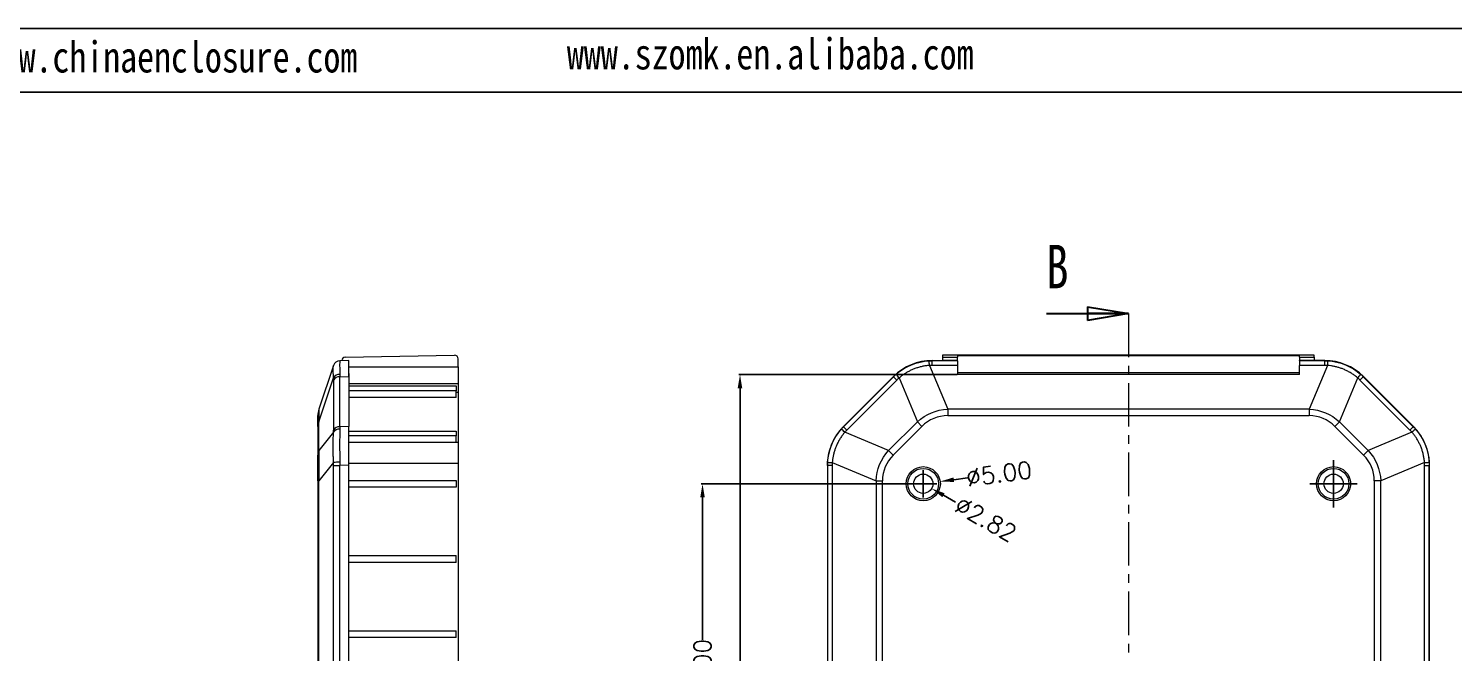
# Model space of a CAD drawing. Header units: inches. Extents: x 1127 to 4647, y 569 to 968.
# Drawn here: x 3497.9 to 3706.3, y 872.8 to 964.1 of the extents above; entities that cross this region are included whole.
import ezdxf

# ---------------------------------------------------------------- set-up
doc = ezdxf.new("R2010")
doc.units = ezdxf.units.IN
doc.linetypes.add('CENTER', pattern=[10.16, 6.35, -1.27, 1.27, -1.27])
doc.layers.add('10', color=7, linetype='Continuous')
doc.layers.add('文字', color=81, linetype='Continuous')
doc.styles.add('SLDTEXTSTYLE0', font='TXT', dxfattribs={"width": 0.75})
doc.styles.get("Standard").update_dxf_attribs({"font": 'txt', "bigfont": 'gbcbig.shx'})
doc.styles.add('宋体', font='', dxfattribs={"width": 0.8, "height": 3.5})
doc.styles.get('宋体').set_extended_font_data('SimSun')
doc.dimstyles.new('2.5', dxfattribs={"dimtxt": 2.5, "dimasz": 2, "dimexe": 0.18, "dimexo": 0.0625, "dimgap": 0.09, "dimtad": 0, "dimzin": 0, "dimdsep": 46, "dimtxsty": 'Standard', "dimcen": 2, "dimadec": 0, "dimazin": 0, "dimtfac": 1, "dimtofl": 0, "dimtmove": 0, "dimatfit": 3, "dimfxl": 1, "dimtolj": 1, "dimtzin": 0, "dimarcsym": 0})

# ---------------------------------------------------------------- blocks, each defined once
blk = doc.blocks.new('SW_CENTERMARKSYMBOL_26')
at = {"layer": '10', "color": 0}
for p, q in [((0, 2.5), (0, 3.45)), ((0, 0), (0, 2.5)), ((-2.5, 0), (-3.45, 0)), ((0, 0), (-2.5, 0)), ((0, 0), (0, -2.5)), ((0, 0), (2.5, 0)), ((2.5, 0), (3.45, 0)), ((0, -2.5), (0, -3.45))]:
    blk.add_line(p, q, dxfattribs=at)
blk = doc.blocks.new('_CLOSED')
at = {"color": 0, "linetype": 'ByBlock', "lineweight": -2}
for p, q in [((-1, 0.166667), (0, 0)), ((-1, 0.166667), (-1, -0.166667)), ((0, 0), (-1, -0.166667)), ((0, 0), (-1, 0))]:
    blk.add_line(p, q, dxfattribs=at)
blk = doc.blocks.new('*D187')
at = {"color": 0, "lineweight": -2}
for p, q in [((3628.76, 895.48), (3628.76, 899.48)), ((3635.21, 898.33), (3633.22, 898.07)), ((3626.76, 897.48), (3630.76, 897.48)), ((1444.45, 822.33), (1444.45, 781.38)), ((1534.37, 822.33), (1534.37, 781.38)), ((1446.45, 781.56), (1484.32, 781.56)), ((1532.37, 781.56), (1494.5, 781.56))]:
    blk.add_line(p, q, dxfattribs=at)
at = {"color": 0}
for points in [[(3633.18, 898.4), (3633.27, 897.74), (3631.24, 897.81)], [(1446.45, 781.9), (1446.45, 781.23), (1444.45, 781.56)], [(1532.37, 781.9), (1532.37, 781.23), (1534.37, 781.56)]]:
    blk.add_solid(points, dxfattribs=at)
at = {"layer": 'Defpoints', "color": 0}
for p in [(3626.28, 897.15), (3631.24, 897.81), (1444.45, 822.39), (1534.37, 822.39), (1534.37, 781.56)]:
    blk.add_point(p, dxfattribs=at)
at = {"color": 0, "insert": (3639.84, 898.94), "char_height": 2.5, "attachment_point": 5, "rotation": 7.5285}
blk.add_mtext('\\A1;∅5.00', dxfattribs=at)
at = {"color": 0, "insert": (1489.41, 781.56), "char_height": 2.5, "attachment_point": 5}
blk.add_mtext('\\A1;89.93', dxfattribs=at)
blk = doc.blocks.new('*D188')
at = {"color": 0, "lineweight": -2}
for p, q in [((3628.76, 895.48), (3628.76, 899.48)), ((3626.76, 897.48), (3630.76, 897.48)), ((3633.47, 894.81), (3631.73, 895.8)), ((1466.91, 816.91), (1466.91, 791.4)), ((1511.91, 816.91), (1511.91, 791.4)), ((1468.91, 791.58), (1484.74, 791.58)), ((1509.91, 791.58), (1494.08, 791.58))]:
    blk.add_line(p, q, dxfattribs=at)
at = {"color": 0}
for points in [[(3631.89, 896.09), (3631.56, 895.51), (3629.99, 896.78)], [(1468.91, 791.91), (1468.91, 791.24), (1466.91, 791.58)], [(1509.91, 791.91), (1509.91, 791.24), (1511.91, 791.58)]]:
    blk.add_solid(points, dxfattribs=at)
at = {"layer": 'Defpoints', "color": 0}
for p in [(3627.54, 898.17), (3629.99, 896.78), (1466.91, 816.97), (1511.91, 816.97), (1511.91, 791.58)]:
    blk.add_point(p, dxfattribs=at)
at = {"color": 0, "insert": (3637.9, 892.3), "char_height": 2.5, "attachment_point": 5, "rotation": 330.4525}
blk.add_mtext('\\A1;∅2.82', dxfattribs=at)
at = {"color": 0, "insert": (1489.41, 791.58), "char_height": 2.5, "attachment_point": 5}
blk.add_mtext('\\A1;45.00', dxfattribs=at)
blk = doc.blocks.new('*D198')
at = {"color": 0, "lineweight": -2}
for p, q in [((3633.7, 913.45), (3601.79, 913.45)), ((3601.97, 911.45), (3601.97, 847.99)), ((1466.91, 864.97), (1466.91, 868.97)), ((1464.91, 866.97), (1468.91, 866.97)), ((1477.42, 859), (1469.54, 864.98)), ((3601.97, 773.5), (3601.97, 836.97)), ((3633.7, 771.5), (3601.79, 771.5))]:
    blk.add_line(p, q, dxfattribs=at)
at = {"color": 0}
for points in [[(3601.63, 911.45), (3602.3, 911.45), (3601.97, 913.45)], [(1469.74, 865.24), (1469.34, 864.71), (1467.94, 866.18)], [(3601.63, 773.5), (3602.3, 773.5), (3601.97, 771.5)]]:
    blk.add_solid(points, dxfattribs=at)
at = {"layer": 'Defpoints', "color": 0}
for p in [(3601.97, 913.45), (3633.76, 913.45), (1465.87, 867.76), (1467.94, 866.18), (3633.76, 771.5)]:
    blk.add_point(p, dxfattribs=at)
at = {"color": 0, "char_height": 2.5, "attachment_point": 5}
for s, insert, rotation in [('\\A1;∅2.60', (1481.3, 856.05), 322.8069), ('\\A1;141.95', (3601.97, 842.48), 90)]:
    blk.add_mtext(s, dxfattribs=dict(at, insert=insert, rotation=rotation))
blk = doc.blocks.new('*D199')
at = {"color": 0, "lineweight": -2}
for p, q in [((1459.41, 929.97), (1459.41, 933.97)), ((1465.56, 934.07), (1463.67, 933.43)), ((1457.41, 931.97), (1461.41, 931.97)), ((3540.25, 792.03), (3540.25, 763.09)), ((3560.75, 792.03), (3560.75, 763.09)), ((3542.25, 763.27), (3545.83, 763.27)), ((3558.75, 763.27), (3555.17, 763.27))]:
    blk.add_line(p, q, dxfattribs=at)
at = {"color": 0}
for points in [[(1463.56, 933.74), (1463.78, 933.11), (1461.78, 932.78)], [(3542.25, 763.6), (3542.25, 762.94), (3540.25, 763.27)], [(3558.75, 763.6), (3558.75, 762.94), (3560.75, 763.27)]]:
    blk.add_solid(points, dxfattribs=at)
at = {"layer": 'Defpoints', "color": 0}
for p in [(1461.78, 932.78), (1457.04, 931.16), (3540.25, 792.09), (3560.75, 792.09), (3560.75, 763.27)]:
    blk.add_point(p, dxfattribs=at)
at = {"color": 0, "insert": (1469.98, 935.58), "char_height": 2.5, "attachment_point": 5, "rotation": 18.863}
blk.add_mtext('\\A1;∅5.00', dxfattribs=at)
at = {"color": 0, "insert": (3550.5, 763.27), "char_height": 2.5, "attachment_point": 5}
blk.add_mtext('\\A1;20.50', dxfattribs=at)
blk = doc.blocks.new('*D200')
at = {"color": 0, "lineweight": -2}
for p, q in [((1459.41, 929.97), (1459.41, 933.97)), ((1457.41, 931.97), (1461.41, 931.97)), ((1464.88, 928.95), (1463.13, 929.92)), ((3636.26, 782.42), (3636.26, 751.87)), ((3681.26, 782.42), (3681.26, 751.87)), ((3638.26, 752.05), (3654.09, 752.05)), ((3679.26, 752.05), (3663.44, 752.05))]:
    blk.add_line(p, q, dxfattribs=at)
at = {"color": 0}
for points in [[(1463.29, 930.21), (1462.96, 929.62), (1461.38, 930.88)], [(3638.26, 752.38), (3638.26, 751.72), (3636.26, 752.05)], [(3679.26, 752.38), (3679.26, 751.72), (3681.26, 752.05)]]:
    blk.add_solid(points, dxfattribs=at)
at = {"layer": 'Defpoints', "color": 0}
for p in [(1457.44, 933.06), (1461.38, 930.88), (3636.26, 782.48), (3681.26, 782.48), (3681.26, 752.05)]:
    blk.add_point(p, dxfattribs=at)
at = {"color": 0, "insert": (1469.33, 926.49), "char_height": 2.5, "attachment_point": 5, "rotation": 331.0628}
blk.add_mtext('\\A1;∅4.49', dxfattribs=at)
at = {"color": 0, "insert": (3658.76, 752.05), "char_height": 2.5, "attachment_point": 5}
blk.add_mtext('\\A1;45.00', dxfattribs=at)
blk = doc.blocks.new('*D201')
at = {"color": 0, "lineweight": -2}
for p, q in [((1459.41, 929.97), (1459.41, 933.97)), ((1457.41, 931.97), (1461.41, 931.97)), ((1463.68, 925.17), (1461.14, 929.22)), ((3631.76, 793.55), (3631.76, 798.04)), ((3633.76, 797.86), (3653.13, 797.86)), ((3682.26, 797.86), (3662.89, 797.86)), ((3684.26, 796.63), (3684.26, 798.04))]:
    blk.add_line(p, q, dxfattribs=at)
at = {"color": 0}
for points in [[(1461.42, 929.39), (1460.85, 929.04), (1460.07, 930.91)], [(3633.76, 798.19), (3633.76, 797.52), (3631.76, 797.86)], [(3682.26, 798.19), (3682.26, 797.52), (3684.26, 797.86)]]:
    blk.add_solid(points, dxfattribs=at)
at = {"layer": 'Defpoints', "color": 0}
for p in [(1458.74, 933.03), (1460.07, 930.91), (3684.26, 797.86), (3684.26, 796.57), (3631.76, 793.49)]:
    blk.add_point(p, dxfattribs=at)
at = {"color": 0, "insert": (1466.27, 921.04), "char_height": 2.5, "attachment_point": 5, "rotation": 302.1068}
blk.add_mtext('\\A1;∅2.50', dxfattribs=at)
at = {"color": 0, "insert": (3658.01, 797.86), "char_height": 2.5, "attachment_point": 5}
blk.add_mtext('\\A1;52.50', dxfattribs=at)
blk = doc.blocks.new('*D207')
at = {"color": 0, "lineweight": -2}
for p, q in [((3628.7, 897.48), (3596.31, 897.48)), ((3596.49, 895.48), (3596.49, 874.65)), ((3596.49, 844.48), (3596.49, 865.31)), ((3628.7, 842.48), (3596.31, 842.48)), ((4576.56, 783.58), (4598.41, 783.58)), ((4598.23, 781.58), (4598.23, 763.05)), ((4598.23, 735.58), (4598.23, 754.12)), ((4576.56, 733.58), (4598.41, 733.58))]:
    blk.add_line(p, q, dxfattribs=at)
at = {"color": 0}
for points in [[(3596.16, 895.48), (3596.82, 895.48), (3596.49, 897.48)], [(3596.16, 844.48), (3596.82, 844.48), (3596.49, 842.48)], [(4597.9, 781.58), (4598.56, 781.58), (4598.23, 783.58)], [(4597.9, 735.58), (4598.56, 735.58), (4598.23, 733.58)]]:
    blk.add_solid(points, dxfattribs=at)
at = {"layer": 'Defpoints', "color": 0}
for p in [(3596.49, 897.48), (3628.76, 897.48), (3628.76, 842.48), (4576.5, 783.58), (4598.23, 783.58), (4576.5, 733.58)]:
    blk.add_point(p, dxfattribs=at)
at = {"color": 0, "char_height": 2.5, "attachment_point": 5, "rotation": 90}
for s, insert in [('\\A1;55.00', (3596.49, 869.98)), ('\\A1;50.00', (4598.23, 758.58))]:
    blk.add_mtext(s, dxfattribs=dict(at, insert=insert))

msp = doc.modelspace()

# ---------------------------------------------------------------- linework, layer by layer
for p, q in [((3289.505, 964.052), (3842.625, 964.052)), ((3303.818, 954.74), (3833.314, 954.74))]:
    msp.add_line(p, q)
at = {"color": 7, "linetype": 'Continuous', "lineweight": 30}
msp.add_line((3646.763, 922.352), (3658.763, 922.352), dxfattribs=at)
at = {"color": 1, "linetype": 'CENTER', "lineweight": 0}
msp.add_line((3658.763, 922.352), (3658.763, 760.781), dxfattribs=at)
at = {"color": 7, "linetype": 'Continuous', "lineweight": 15}
for p, q in [((3542.523, 914.779), (3540.403, 908.38)), ((3544.75, 915.499), (3543.459, 915.477)), ((3543.75, 915.482), (3543.75, 915.491)), ((3544.242, 915.991), (3560.242, 916.27)), ((3544.75, 913.157), (3544.75, 915.499)), ((3560.75, 914.579), (3560.75, 915.77)), ((3629.67, 914.779), (3632.343, 908.38)), ((3630.058, 915.499), (3630.08, 915.477)), ((3630.058, 915.499), (3631.579, 915.499)), ((3630.08, 914.791), (3630.08, 915.477)), ((3633.763, 915.477), (3630.08, 915.477)), ((3633.763, 914.791), (3630.08, 914.791)), ((3685.948, 916.27), (3631.579, 916.27)), ((3631.579, 916.27), (3631.579, 915.991)), ((3631.579, 915.991), (3633.763, 915.991)), ((3631.579, 915.991), (3631.579, 915.491)), ((3631.579, 915.491), (3631.579, 915.482)), ((3633.763, 915.491), (3631.579, 915.491)), ((3633.763, 915.482), (3631.579, 915.482)), ((3633.763, 916.252), (3683.763, 916.252)), ((3633.763, 916.252), (3633.763, 915.991)), ((3633.763, 915.491), (3633.763, 915.991)), ((3633.763, 915.491), (3633.763, 915.482)), ((3633.763, 915.477), (3633.763, 915.482)), ((3633.763, 915.477), (3633.763, 914.791)), ((3633.763, 914.791), (3633.763, 913.452)), ((3683.763, 915.991), (3683.763, 916.252)), ((3683.763, 915.991), (3685.948, 915.991)), ((3683.763, 915.991), (3683.763, 915.491)), ((3685.948, 915.491), (3683.763, 915.491)), ((3683.763, 915.491), (3683.763, 915.482)), ((3685.948, 915.482), (3683.763, 915.482)), ((3683.763, 915.477), (3683.763, 915.482)), ((3687.446, 915.477), (3683.763, 915.477)), ((3683.763, 915.477), (3683.763, 914.791)), ((3683.763, 913.452), (3683.763, 914.791)), ((3687.446, 914.791), (3683.763, 914.791)), ((3687.857, 914.779), (3685.183, 908.38)), ((3685.948, 915.991), (3685.948, 916.27)), ((3685.948, 915.991), (3685.948, 915.491)), ((3687.469, 915.499), (3685.948, 915.499)), ((3685.948, 915.482), (3685.948, 915.491)), ((3687.469, 915.499), (3687.446, 915.477)), ((3687.446, 915.477), (3687.446, 914.791)), ((3540.402, 906.54), (3542.524, 912.945)), ((3543.453, 913.134), (3544.75, 913.157)), ((3543.453, 905.818), (3543.453, 913.134)), ((3544.75, 914.579), (3560.75, 914.579)), ((3544.75, 913.157), (3544.75, 905.84)), ((3560.75, 914.579), (3560.75, 912.079)), ((3617.085, 905.84), (3624.402, 913.157)), ((3624.424, 913.134), (3617.108, 905.818)), ((3624.402, 913.157), (3624.424, 913.134)), ((3624.424, 913.134), (3624.909, 912.649)), ((3625.224, 912.945), (3627.9, 906.54)), ((3633.763, 913.744), (3683.763, 913.744)), ((3683.763, 913.452), (3633.763, 913.452)), ((3689.626, 906.54), (3692.302, 912.945)), ((3693.102, 913.134), (3692.617, 912.649)), ((3693.102, 913.134), (3693.125, 913.157)), ((3700.419, 905.818), (3693.102, 913.134)), ((3693.125, 913.157), (3700.441, 905.84)), ((3542.529, 912.649), (3542.529, 905.333)), ((3560.75, 912.079), (3544.75, 912.079)), ((3544.75, 911.796), (3560.45, 911.796)), ((3560.45, 911.089), (3544.75, 911.089)), ((3560.45, 911.796), (3560.45, 911.089)), ((3560.45, 910.113), (3560.45, 911.089)), ((3560.75, 910.82), (3560.45, 910.82)), ((3560.75, 910.82), (3560.75, 903.503)), ((3617.593, 905.333), (3624.909, 912.649)), ((3692.617, 912.649), (3699.934, 905.333)), ((3560.45, 910.113), (3544.75, 910.113)), ((3540.377, 908.287), (3540.367, 908.266)), ((3540.393, 908.324), (3540.389, 908.314)), ((3540.402, 902.342), (3540.402, 906.54)), ((3627.9, 906.54), (3623.702, 902.342)), ((3627.9, 906.54), (3628.566, 905.874)), ((3632.343, 908.38), (3632.343, 907.437)), ((3685.183, 908.38), (3632.343, 908.38)), ((3632.343, 907.437), (3685.183, 907.437)), ((3685.183, 908.38), (3685.183, 907.437)), ((3689.626, 906.54), (3688.961, 905.874)), ((3693.824, 902.342), (3689.626, 906.54)), ((3540.25, 905.874), (3540.25, 901.676)), ((3542.524, 905.018), (3540.402, 902.342)), ((3544.75, 905.84), (3543.453, 905.818)), ((3544.75, 900.184), (3544.75, 905.84)), ((3544.75, 905.186), (3560.45, 905.186)), ((3560.45, 904.479), (3544.75, 904.479)), ((3560.45, 905.186), (3560.45, 904.479)), ((3560.45, 903.503), (3560.45, 904.479)), ((3617.108, 905.818), (3617.085, 905.84)), ((3617.108, 905.818), (3617.593, 905.333)), ((3623.702, 902.342), (3617.297, 905.018)), ((3624.368, 901.676), (3628.566, 905.874)), ((3688.961, 905.874), (3693.159, 901.676)), ((3700.229, 905.018), (3693.824, 902.342)), ((3700.419, 905.818), (3699.934, 905.333)), ((3700.441, 905.84), (3700.419, 905.818)), ((3560.45, 903.503), (3544.75, 903.503)), ((3560.75, 903.503), (3560.45, 903.503)), ((3623.702, 902.342), (3624.368, 901.676)), ((3693.824, 902.342), (3693.159, 901.676)), ((3542.523, 900.572), (3540.403, 897.899)), ((3542.527, 900.161), (3543.459, 900.161)), ((3542.527, 784.796), (3542.527, 900.161)), ((3544.75, 900.184), (3543.459, 900.161)), ((3543.459, 784.796), (3543.459, 900.161)), ((3560.75, 900.463), (3544.75, 900.463)), ((3544.75, 784.773), (3544.75, 900.184)), ((3560.75, 900.463), (3560.75, 784.494)), ((3614.742, 900.184), (3614.765, 900.161)), ((3614.742, 900.184), (3614.742, 784.773)), ((3615.45, 900.161), (3614.765, 900.161)), ((3614.765, 900.161), (3614.765, 784.796)), ((3615.45, 900.161), (3615.45, 784.796)), ((3615.462, 900.572), (3621.861, 897.899)), ((3702.064, 900.572), (3695.665, 897.899)), ((3702.076, 784.796), (3702.076, 900.161)), ((3702.076, 900.161), (3702.761, 900.161)), ((3702.784, 900.184), (3702.761, 900.161)), ((3702.761, 784.796), (3702.761, 900.161)), ((3702.784, 784.773), (3702.784, 900.184)), ((3540.25, 897.899), (3540.25, 787.059)), ((3540.403, 897.899), (3540.25, 897.899)), ((3540.403, 787.059), (3540.403, 897.899)), ((3544.75, 897.979), (3560.45, 897.979)), ((3560.45, 896.979), (3544.75, 896.979)), ((3560.45, 897.979), (3560.45, 896.979)), ((3621.861, 897.899), (3621.861, 787.059)), ((3621.861, 897.899), (3622.805, 897.899)), ((3622.805, 787.059), (3622.805, 897.899)), ((3694.721, 897.899), (3694.721, 787.059)), ((3695.665, 897.899), (3694.721, 897.899)), ((3695.665, 787.059), (3695.665, 897.899)), ((3544.75, 886.979), (3560.45, 886.979)), ((3560.45, 885.979), (3544.75, 885.979)), ((3560.45, 885.979), (3560.45, 886.979)), ((3544.75, 875.979), (3560.45, 875.979)), ((3560.45, 874.979), (3560.45, 875.979)), ((3560.45, 874.979), (3544.75, 874.979))]:
    msp.add_line(p, q, dxfattribs=at)
for centre, radius in [((3628.763, 897.479), 2.5), ((3628.763, 897.479), 2.247), ((3628.763, 897.479), 1.409), ((3688.763, 897.479), 2.5), ((3688.763, 897.479), 2.247), ((3688.763, 897.479), 1.409)]:
    msp.add_circle(centre, radius, dxfattribs=at)
for centre, radius, start, end in [((3543.47, 914.465), 0.998, 90.95108, 161.63531), ((3543.476, 914.477), 1, 91, 161.66713), ((3544.25, 915.491), 0.5, 91, 180), ((3560.25, 915.77), 0.5, 0, 91), ((3621.643, 914.435), 8.034, 2.45871, 7.35322), ((3695.883, 914.435), 8.034, 172.64678, 177.54129), ((3543.42, 912.449), 1.024, 88.35802, 151.01537), ((3543.398, 912.115), 1.02, 86.8988, 148.44831), ((3630.988, 918.202), 7.801, 217.32641, 222.37171), ((3686.539, 918.202), 7.801, 317.62829, 322.67359), ((3543.25, 907.437), 3, 161.66713, 180), ((3541.818, 905.867), 1.567, 154.59552, 179.75462), ((3543.366, 904.441), 1.021, 85.33253, 145.55789), ((3543.398, 904.799), 1.02, 86.8988, 148.44831), ((3612.039, 899.254), 7.801, 47.62829, 52.67359), ((3705.487, 899.254), 7.801, 127.32641, 132.37171), ((3541.818, 901.669), 1.567, 154.59552, 179.75462), ((3543.464, 893.054), 7.577, 90.07834, 97.13556), ((3615.807, 908.599), 8.034, 262.64678, 267.54129), ((3701.719, 908.599), 8.034, 272.45871, 277.35322)]:
    msp.add_arc(centre, radius, start, end, dxfattribs=at)
for centre, major_axis, start_param, end_param in [((3630.06, 907.498), (-5.659, 5.659), 5.4979394, 6.2831853), ((3687.466, 907.498), (-5.659, -5.659), 3.1415927, 3.9268385), ((3622.744, 900.182), (5.659, -5.659), 3.1415927, 3.9268385), ((3694.783, 900.182), (5.659, 5.659), 5.4979394, 6.2831853)]:
    msp.add_ellipse(centre, major_axis=major_axis, ratio=0.9996955, start_param=start_param, end_param=end_param, dxfattribs=at)
for points, knots in [([(3542.524, 912.945), (3542.522, 913.003), (3542.517, 913.121), (3542.511, 913.287), (3542.506, 913.445), (3542.501, 913.595), (3542.497, 913.737), (3542.494, 913.87), (3542.492, 913.996), (3542.49, 914.113), (3542.49, 914.25), (3542.491, 914.397), (3542.495, 914.54), (3542.502, 914.651), (3542.511, 914.735), (3542.519, 914.764), (3542.523, 914.779)], [0, 0, 0, 0, 0.0559052, 0.1115833, 0.1670941, 0.2224979, 0.2778552, 0.3332268, 0.3886733, 0.4442553, 0.5000326, 0.6003031, 0.7000813, 0.7997206, 0.899576, 1, 1, 1, 1]), ([(3542.523, 914.779), (3542.524, 914.783), (3542.526, 914.79), (3542.527, 914.791), (3542.527, 914.791)], [0, 0, 0, 0, 0.49998158, 1, 1, 1, 1]), ([(3629.67, 914.779), (3629.579, 914.772), (3629.398, 914.757), (3629.127, 914.722), (3628.859, 914.679), (3628.593, 914.626), (3628.33, 914.564), (3628.068, 914.492), (3627.809, 914.411), (3627.552, 914.321), (3627.231, 914.195), (3626.851, 914.023), (3626.418, 913.795), (3626.003, 913.539), (3625.602, 913.258), (3625.35, 913.049), (3625.224, 912.945)], [0, 0, 0, 0, 0.0558866, 0.1115503, 0.1670509, 0.222449, 0.2778052, 0.3331804, 0.3886355, 0.444231, 0.500027, 0.6002676, 0.7000321, 0.7996734, 0.8995455, 1, 1, 1, 1]), ([(3629.611, 915.463), (3629.689, 915.467), (3629.845, 915.475), (3630.002, 915.476), (3630.08, 915.477)], [0, 0, 0, 0, 0.4999361, 1, 1, 1, 1]), ([(3630.08, 914.791), (3630.012, 914.791), (3629.875, 914.79), (3629.738, 914.783), (3629.67, 914.779)], [0, 0, 0, 0, 0.5000184, 1, 1, 1, 1]), ([(3687.857, 914.779), (3687.788, 914.783), (3687.652, 914.79), (3687.515, 914.791), (3687.446, 914.791)], [0, 0, 0, 0, 0.49998158, 1, 1, 1, 1]), ([(3692.302, 912.945), (3692.233, 913.003), (3692.093, 913.121), (3691.877, 913.287), (3691.657, 913.445), (3691.431, 913.595), (3691.2, 913.737), (3690.964, 913.87), (3690.723, 913.996), (3690.478, 914.113), (3690.161, 914.25), (3689.77, 914.397), (3689.303, 914.54), (3688.827, 914.651), (3688.345, 914.735), (3688.02, 914.764), (3687.857, 914.779)], [0, 0, 0, 0, 0.0559052, 0.1115833, 0.1670941, 0.2224979, 0.2778552, 0.3332268, 0.3886733, 0.4442553, 0.5000326, 0.6003031, 0.7000813, 0.7997206, 0.899576, 1, 1, 1, 1]), ([(3543.449, 913.472), (3543.45, 913.417), (3543.453, 913.307), (3543.453, 913.192), (3543.453, 913.134)], [0, 0, 0, 0, 0.5001027, 1, 1, 1, 1]), ([(3544.75, 913.582), (3544.75, 913.565), (3544.75, 913.536), (3544.75, 913.31), (3544.75, 913.216)], [0, 0, 0, 0, 0.5823716, 1, 1, 1, 1]), ([(3692.742, 913.472), (3692.804, 913.417), (3692.926, 913.307), (3693.043, 913.192), (3693.102, 913.134)], [0, 0, 0, 0, 0.5001027, 1, 1, 1, 1]), ([(3560.75, 912.079), (3560.75, 912.078), (3560.75, 912.076), (3560.75, 912.06), (3560.75, 912.034), (3560.75, 911.999), (3560.75, 911.952), (3560.75, 911.896), (3560.75, 911.83), (3560.75, 911.728), (3560.75, 911.577), (3560.75, 911.36), (3560.75, 911.11), (3560.75, 910.916), (3560.75, 910.82)], [0, 0, 0, 0, 0.06304189, 0.12563178, 0.18791966, 0.2500577, 0.31219916, 0.37449728, 0.43710417, 0.50016968, 0.6250748, 0.75009496, 0.87502838, 1, 1, 1, 1]), ([(3542.523, 900.572), (3542.521, 900.663), (3542.516, 900.844), (3542.511, 901.114), (3542.505, 901.383), (3542.501, 901.649), (3542.497, 901.912), (3542.494, 902.174), (3542.492, 902.433), (3542.49, 902.689), (3542.49, 903.011), (3542.491, 903.391), (3542.496, 903.823), (3542.503, 904.239), (3542.512, 904.64), (3542.52, 904.892), (3542.524, 905.018)], [0, 0, 0, 0, 0.0558866, 0.1115503, 0.1670509, 0.222449, 0.2778052, 0.3331804, 0.3886355, 0.444231, 0.500027, 0.6002676, 0.7000321, 0.7996734, 0.8995455, 1, 1, 1, 1]), ([(3617.297, 905.018), (3617.238, 904.948), (3617.121, 904.809), (3616.955, 904.593), (3616.797, 904.372), (3616.647, 904.146), (3616.505, 903.915), (3616.371, 903.68), (3616.246, 903.439), (3616.129, 903.193), (3615.992, 902.877), (3615.845, 902.486), (3615.702, 902.018), (3615.59, 901.543), (3615.507, 901.061), (3615.477, 900.735), (3615.462, 900.572)], [0, 0, 0, 0, 0.05590516, 0.1115833, 0.16709415, 0.22249792, 0.27785522, 0.33322679, 0.38867331, 0.44425525, 0.50003261, 0.6003031, 0.70008131, 0.79972064, 0.89957601, 1, 1, 1, 1]), ([(3616.77, 905.458), (3616.825, 905.519), (3616.935, 905.642), (3617.05, 905.759), (3617.108, 905.818)], [0, 0, 0, 0, 0.5001027, 1, 1, 1, 1]), ([(3702.064, 900.572), (3702.056, 900.663), (3702.041, 900.844), (3702.007, 901.114), (3701.963, 901.383), (3701.91, 901.649), (3701.848, 901.912), (3701.777, 902.174), (3701.696, 902.433), (3701.605, 902.689), (3701.479, 903.011), (3701.308, 903.391), (3701.079, 903.823), (3700.823, 904.239), (3700.542, 904.64), (3700.334, 904.892), (3700.229, 905.018)], [0, 0, 0, 0, 0.0558866, 0.1115503, 0.1670509, 0.222449, 0.2778052, 0.3331804, 0.3886355, 0.444231, 0.500027, 0.6002676, 0.7000321, 0.7996734, 0.8995455, 1, 1, 1, 1]), ([(3560.75, 903.503), (3560.75, 903.452), (3560.75, 903.351), (3560.75, 903.191), (3560.75, 903.025), (3560.75, 902.853), (3560.75, 902.676), (3560.75, 902.493), (3560.75, 902.304), (3560.75, 902.046), (3560.75, 901.714), (3560.75, 901.304), (3560.75, 900.885), (3560.75, 900.604), (3560.75, 900.463)], [0, 0, 0, 0, 0.06301513, 0.12558072, 0.18784681, 0.24996558, 0.31209032, 0.37437426, 0.43696946, 0.50002574, 0.62494516, 0.74998848, 0.87497347, 1, 1, 1, 1]), ([(3542.527, 900.161), (3542.527, 900.23), (3542.526, 900.367), (3542.524, 900.504), (3542.523, 900.572)], [0, 0, 0, 0, 0.5000184, 1, 1, 1, 1]), ([(3543.454, 900.631), (3543.455, 900.553), (3543.458, 900.396), (3543.458, 900.24), (3543.459, 900.161)], [0, 0, 0, 0, 0.4999361, 1, 1, 1, 1]), ([(3615.462, 900.572), (3615.459, 900.504), (3615.452, 900.367), (3615.451, 900.23), (3615.45, 900.161)], [0, 0, 0, 0, 0.49998158, 1, 1, 1, 1]), ([(3702.076, 900.161), (3702.076, 900.23), (3702.075, 900.367), (3702.067, 900.504), (3702.064, 900.572)], [0, 0, 0, 0, 0.5000184, 1, 1, 1, 1]), ([(3702.747, 900.631), (3702.752, 900.553), (3702.76, 900.396), (3702.761, 900.24), (3702.761, 900.161)], [0, 0, 0, 0, 0.4999361, 1, 1, 1, 1])]:
    msp.add_open_spline(points, degree=3, knots=knots, dxfattribs=at)
for points in [[(3543.454, 915.463), (3543.42, 915.358), (3543.417, 914.649), (3543.449, 913.472)], [(3543.459, 915.477), (3543.458, 915.477), (3543.457, 915.472), (3543.454, 915.463)], [(3624.784, 913.472), (3626.119, 914.65), (3627.835, 915.358), (3629.611, 915.463)], [(3687.446, 915.477), (3687.603, 915.477), (3687.759, 915.472), (3687.915, 915.463)], [(3687.915, 915.463), (3689.693, 915.358), (3691.409, 914.649), (3692.742, 913.472)], [(3542.529, 912.649), (3542.529, 912.751), (3542.527, 912.849), (3542.524, 912.945)], [(3624.424, 913.134), (3624.541, 913.25), (3624.661, 913.363), (3624.784, 913.472)], [(3625.224, 912.945), (3625.116, 912.849), (3625.011, 912.751), (3624.909, 912.649)], [(3692.617, 912.649), (3692.515, 912.751), (3692.41, 912.849), (3692.302, 912.945)], [(3540.25, 905.874), (3540.25, 906.911), (3540.25, 907.437), (3540.25, 907.437)], [(3540.403, 908.38), (3540.375, 908.296), (3540.374, 907.677), (3540.402, 906.54)], [(3627.9, 906.54), (3629.155, 907.677), (3630.649, 908.296), (3632.343, 908.38)], [(3632.343, 907.437), (3630.873, 907.437), (3629.603, 906.911), (3628.566, 905.874)], [(3685.183, 908.38), (3686.878, 908.296), (3688.371, 907.677), (3689.626, 906.54)], [(3688.961, 905.874), (3687.923, 906.911), (3686.653, 907.437), (3685.183, 907.437)], [(3542.524, 905.018), (3542.527, 905.126), (3542.529, 905.231), (3542.529, 905.333)], [(3543.449, 905.458), (3543.417, 904.123), (3543.42, 902.407), (3543.454, 900.631)], [(3543.453, 905.818), (3543.453, 905.701), (3543.452, 905.581), (3543.449, 905.458)], [(3614.779, 900.631), (3614.884, 902.408), (3615.593, 904.124), (3616.77, 905.458)], [(3617.593, 905.333), (3617.491, 905.231), (3617.392, 905.126), (3617.297, 905.018)], [(3700.229, 905.018), (3700.134, 905.126), (3700.035, 905.231), (3699.934, 905.333)], [(3700.419, 905.818), (3700.535, 905.701), (3700.648, 905.581), (3700.757, 905.458)], [(3700.757, 905.458), (3701.935, 904.123), (3702.642, 902.407), (3702.747, 900.631)], [(3540.402, 902.342), (3540.374, 901.087), (3540.375, 899.593), (3540.403, 897.899)], [(3621.861, 897.899), (3621.946, 899.593), (3622.565, 901.087), (3623.702, 902.342)], [(3693.824, 902.342), (3694.962, 901.087), (3695.58, 899.593), (3695.665, 897.899)], [(3540.25, 897.899), (3540.25, 899.369), (3540.25, 900.639), (3540.25, 901.676)], [(3614.765, 900.161), (3614.765, 900.318), (3614.77, 900.475), (3614.779, 900.631)], [(3624.368, 901.676), (3623.33, 900.639), (3622.805, 899.369), (3622.805, 897.899)], [(3694.721, 897.899), (3694.721, 899.369), (3694.196, 900.639), (3693.159, 901.676)]]:
    msp.add_open_spline(points, degree=3, dxfattribs=at)

# ---------------------------------------------------------------- block references
at = {"color": 7, "linetype": 'Continuous', "lineweight": 30, "xscale": 6, "yscale": 6}
msp.add_blockref('_CLOSED', (3658.763, 922.352), dxfattribs=at)
at = {"color": 7, "linetype": 'Continuous', "lineweight": 0}
msp.add_blockref('SW_CENTERMARKSYMBOL_26', (3688.763, 897.479), dxfattribs=at)

# ---------------------------------------------------------------- texts
at = {"color": 7, "linetype": 'Continuous', "insert": (3646.763, 932.415), "char_height": 6.35, "attachment_point": 1, "style": 'SLDTEXTSTYLE0'}
msp.add_mtext('B', dxfattribs=at)
at = {"layer": '文字', "color": 0, "char_height": 4.55243, "width": 79.98185, "attachment_point": 1, "style": '宋体'}
for s, insert in [('www.szomk.en.alibaba.com', (3576.66, 962.626)), ('www.chinaenclosure.com', (3491.51, 962.175))]:
    msp.add_mtext(s, dxfattribs=dict(at, insert=insert))

# ---------------------------------------------------------------- dimensions: what is measured, and where the dimension line sits
for p1, p2, picture, middle in [((1457.044, 931.162), (1461.775, 932.779), '*D199', (1469.983, 935.583)), ((1457.443, 933.058), (1461.376, 930.884), '*D200', (1469.331, 926.485)), ((3626.285, 897.151), (3631.242, 897.806), '*D187', (3639.84, 898.943)), ((3627.537, 898.174), (3629.989, 896.784), '*D188', (3637.897, 892.301))]:
    dim = msp.add_diameter_dim_2p(p1=p1, p2=p2, dimstyle='2.5')
    dim.commit()
    dim.dimension.update_dxf_attribs({"geometry": picture, "text_midpoint": middle})
for base, p1, p2, picture, middle in [((3560.75, 763.269), (3540.25, 792.091), (3560.75, 792.091), '*D199', (3550.5, 763.269)), ((3681.263, 752.048), (3636.263, 782.479), (3681.263, 782.479), '*D200', (3658.763, 752.048)), ((3684.263, 797.857), (3631.763, 793.486), (3684.263, 796.566), '*D201', (3658.013, 797.857)), ((1511.909, 791.577), (1466.909, 816.971), (1511.909, 816.971), '*D188', (1489.409, 791.577))]:
    dim = msp.add_linear_dim(base=base, p1=p1, p2=p2, dimstyle='2.5')
    dim.commit()
    dim.dimension.update_dxf_attribs({"geometry": picture, "text_midpoint": middle})
for p1, p2, picture, middle in [((1458.745, 933.03), (1460.074, 930.912), '*D201', (1466.27, 921.037)), ((1465.874, 867.757), (1467.945, 866.185), '*D198', (1481.304, 856.047))]:
    dim = msp.add_diameter_dim_2p(p1=p1, p2=p2, dimstyle='2.5')
    dim.commit()
    dim.dimension.update_dxf_attribs({"geometry": picture, "text_midpoint": middle, "dimtype": 163})
dim = msp.add_linear_dim(base=(1534.3718, 781.5634), p1=(1444.4467, 822.3897), p2=(1534.3718, 822.3897), dimstyle='2.5')
dim.commit()
dim.dimension.update_dxf_attribs({"geometry": '*D187', "text_midpoint": (1489.4093, 781.5634), "dimtype": 160})
dim = msp.add_linear_dim(base=(4598.229, 783.58), p1=(4576.502, 733.58), p2=(4576.502, 783.58), angle=90, dimstyle='2.5')
dim.commit()
dim.dimension.update_dxf_attribs({"geometry": '*D207', "text_midpoint": (4598.229, 758.58), "dimtype": 160})
dim = msp.add_linear_dim(base=(3596.49, 897.479), p1=(3628.763, 842.479), p2=(3628.763, 897.479), angle=90, dimstyle='2.5')
dim.commit()
dim.dimension.update_dxf_attribs({"geometry": '*D207', "text_midpoint": (3596.49, 869.979)})

doc.saveas('drawing.dxf')
